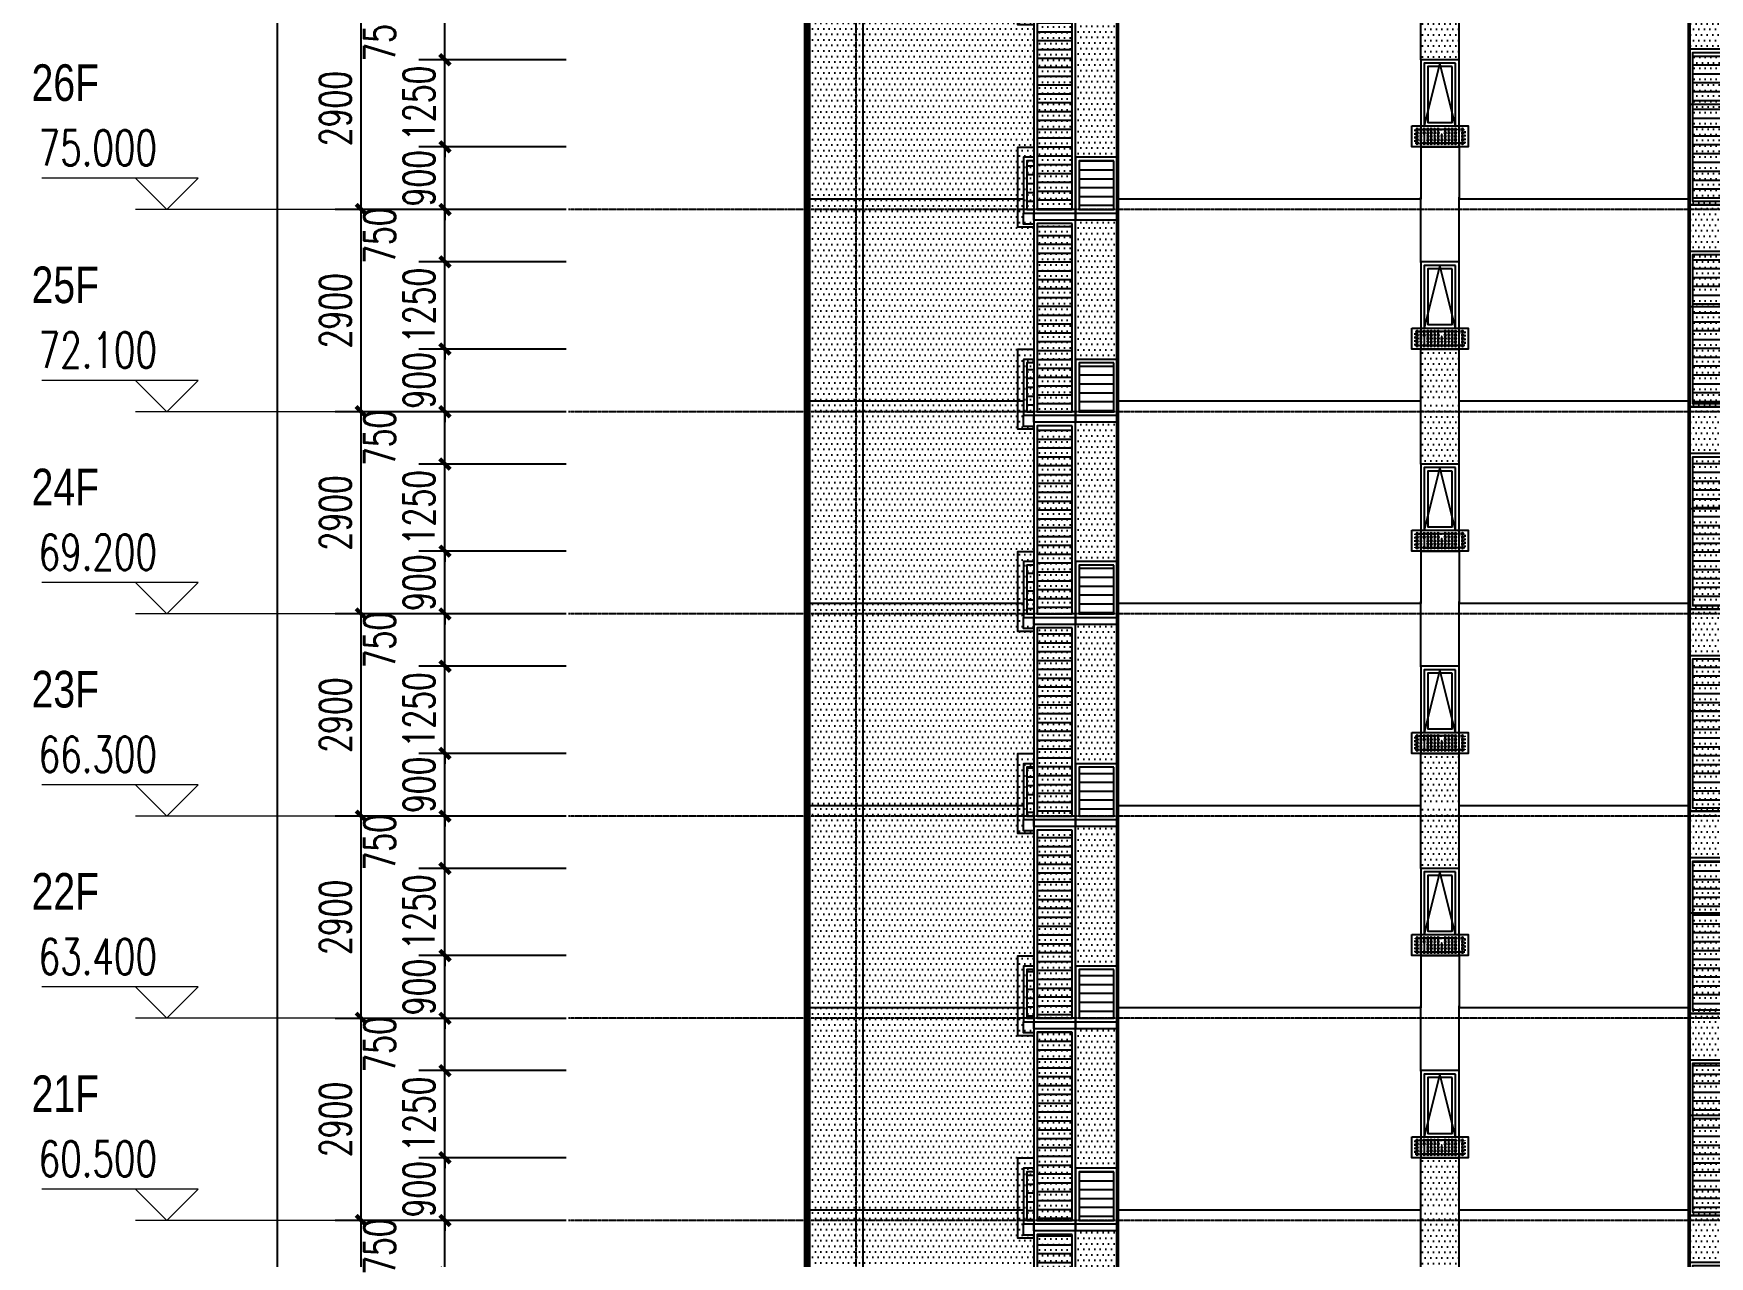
# Model space of a CAD drawing. Header units: millimetres. Extents: x 43 to 235305, y 0 to 139712.
# Drawn here: x 91801 to 115841, y 71175 to 88716 of the extents above; entities that cross this region are included whole.
import ezdxf
from ezdxf.xclip import XClip

# ---------------------------------------------------------------- set-up
doc = ezdxf.new("R2010")
doc.units = ezdxf.units.MM
doc.header["$XCLIPFRAME"] = 2
for name, pattern in [('CONTINOUS', [0]), ('DASH', [0.35, 0.25, -0.1]), ('DOTE', [2.42, 2, -0.2, 0.02, -0.2])]:
    doc.linetypes.add(name, pattern=pattern)
for name, color, linetype in [('A-AXIS', 1, 'DOTE'), ('A-AXIS-DIMS', 3, 'Continuous'), ('A-DRWD-DIMS', 144, 'Continuous'), ('A-ELEV-DRWD', 130, 'Continuous'), ('A-ELEV-LINE', 30, 'Continuous'), ('A-ELEV-LINE1', 33, 'Continuous'), ('A-ELEV-LINE2', 55, 'Continuous'), ('A-ELEV-OPEN', 253, 'Continuous'), ('A-ELEV-OUT2', 6, 'CONTINOUS'), ('A-ELEV-PATT', 55, 'Continuous'), ('A-ELEV-SHUT', 215, 'Continuous'), ('A-HATH1', 251, 'Continuous'), ('A-ROOM-NAME', 255, 'Continuous'), ('A-WALL', 2, 'Continuous'), ('AXIS', 3, 'Continuous'), ('PUB_TEXT', 7, 'Continuous'), ('Sun', 138, 'Continuous')]:
    doc.layers.add(name, color=color, linetype=linetype)
doc.styles.add('_TCH_DIM', font='SIMPLEX', dxfattribs={"bigfont": 'GBCBIG'})
doc.styles.add('_TCH_DIM_T3', font='SIMPLEX', dxfattribs={"width": 0.705882, "bigfont": 'GBCBIG'})
doc.styles.add('ZBHZ', font='zbxw.shx', dxfattribs={"width": 0.7, "bigfont": 'zbhz.shx'})
doc.dimstyles.new('_TCH_ARCH&&150', dxfattribs={"dimtxt": 446.25, "dimasz": 150, "dimexe": 375, "dimexo": 450, "dimgap": 150, "dimtad": 1, "dimdec": 0, "dimzin": 0, "dimdsep": 46, "dimtxsty": '_TCH_DIM_T3', "dimblk": 'ARCHTICK', "dimcen": 0.09, "dimclrt": 7, "dimazin": 2, "dimtfac": 1, "dimtdec": 0, "dimtix": 1, "dimtmove": 2, "dimatfit": 3, "dimfxl": 1, "dimtolj": 1, "dimtzin": 0, "dimarcsym": 0})

# ---------------------------------------------------------------- blocks, each defined once
blk = doc.blocks.new('A$C38F80F9D')
at = {"layer": 'A-ELEV-PATT'}
h = blk.add_hatch(dxfattribs=at)
h.set_pattern_fill('ANSI31', color=256, scale=80, angle=135, style=0)
h.set_pattern_definition([(180, (-95221.56, 77593.16), (-2e-14, -127), [])])
h.paths.add_polyline_path([(-250, 2400), (550, 2400), (550, 270), (-250, 270)])
at = {"layer": 'A-HATH1'}
h = blk.add_hatch(dxfattribs=at)
h.set_pattern_fill('DOTS', color=256, scale=50, style=0)
h.set_pattern_definition([(7e-15, (-250, 350), (39.6875, 79.375), [0, -79.375])])
h.paths.add_polyline_path([(-250, 2400), (550, 2400), (550, 270), (-250, 270)])
at = {"layer": 'A-ELEV-SHUT'}
for points in [[(-300, 2450), (600, 2450), (600, 220), (-300, 220)], [(-250, 2400), (550, 2400), (550, 270), (-250, 270)]]:
    blk.add_lwpolyline(points, close=True, dxfattribs=at)
blk = doc.blocks.new('A$C26D120F1')
blk.add_circle((0, 0), 12.5)
blk = doc.blocks.new('A$C6A1F32F0')
at = {"layer": 'Sun'}
blk.add_lwpolyline([(810, 250), (0, 250), (0, -50), (810, -50)], close=True, dxfattribs=at)
at = {"layer": 'Sun', "color": 8, "linetype": 'DASH', "ltscale": 0.2}
blk.add_lwpolyline([(760, 200), (50, 200), (50, 0), (760, 0)], close=True, dxfattribs=at)
at = {"layer": 'Sun'}
for centre in [(80, 175), (80, 125), (80, 75), (80, 25), (130, 175), (280, 175), (330, 175), (330, 125), (380, 125), (380, 75), (380, 25), (480, 175), (480, 75), (480, 25), (530, 175), (530, 125), (530, 75), (530, 25), (580, 125), (580, 75), (580, 25), (680, 75), (680, 25), (730, 175), (730, 125), (730, 75), (730, 25)]:
    blk.add_circle(centre, 5, dxfattribs=at)
for p in [(80, 200), (80, 150), (80, 100), (80, 50), (80, 0), (130, 200), (130, 0), (180, 200), (180, 150), (180, 100), (180, 50), (180, 0), (230, 200), (230, 150), (230, 100), (230, 50), (230, 0), (280, 200), (280, 150), (280, 100), (280, 50), (280, 0), (330, 200), (330, 150), (330, 100), (330, 50), (330, 0), (380, 100), (380, 50), (380, 0), (430, 200), (430, 150), (430, 100), (430, 50), (430, 0), (480, 200), (480, 150), (480, 100), (480, 50), (480, 0), (530, 200), (530, 150), (530, 100), (530, 50), (530, 0), (580, 200), (580, 150), (580, 100), (580, 50), (580, 0), (630, 200), (630, 150), (630, 0), (680, 200), (680, 150), (680, 100), (680, 50), (680, 0), (730, 200), (730, 150), (730, 100), (730, 50), (730, 0)]:
    blk.add_blockref('A$C26D120F1', p, dxfattribs=at)
blk = doc.blocks.new('A$C1D411380')
at = {"layer": 'A-ELEV-DRWD'}
for points in [[(50, 2100), (500, 2100), (500, 1200), (50, 1200)], [(100, 2050), (450, 2050), (450, 1250), (100, 1250)], [(50, 1150), (500, 1150), (500, 950), (50, 950)]]:
    blk.add_lwpolyline(points, close=True, dxfattribs=at)
at = {"layer": 'A-ELEV-LINE1'}
blk.add_lwpolyline([(550, 1200), (550, 1200), (550, 900), (0, 900), (0, 2150), (550, 2150), (550, 1150)], dxfattribs=at)
at = {"layer": 'A-ELEV-OPEN'}
blk.add_lwpolyline([(50, 1200), (275, 2100), (500, 1200)], dxfattribs=at)
at = {"layer": 'Sun'}
blk.add_blockref('A$C6A1F32F0', (-130, 950), dxfattribs=at)
blk = doc.blocks.new('A$C79B806BD')
at = {"layer": 'A-ELEV-LINE1'}
for p, q in [((50, 670), (950, 670)), ((50, 670), (50, 0)), ((50, 0), (950, 0))]:
    blk.add_line(p, q, dxfattribs=at)
blk = doc.blocks.new('A$C5196594A')
at = {"layer": 'A-ELEV-PATT'}
h = blk.add_hatch(dxfattribs=at)
h.set_pattern_fill('ANSI31', color=256, scale=80, angle=135, style=0)
h.set_pattern_definition([(180, (-94371.55, 79593.16), (-2e-14, -127), [])])
h.paths.add_polyline_path([(50, 2850), (550, 2850), (550, 150), (50, 150)])
at = {"layer": 'A-HATH1'}
h = blk.add_hatch(dxfattribs=at)
h.set_pattern_fill('DOTS', color=256, scale=50, style=0)
h.set_pattern_definition([(0, (50, 150), (39.6875, 79.375), [0, -79.375])])
h.paths.add_polyline_path([(50, 2850), (550, 2850), (550, 150), (50, 150)])
at = {"layer": 'A-ELEV-LINE'}
blk.add_lwpolyline([(0, 0), (600, 0), (600, 100), (0, 100)], close=True, dxfattribs=at)
at = {"layer": 'A-ELEV-SHUT'}
for points in [[(0, 2900), (600, 2900), (600, 100), (0, 100)], [(50, 2850), (550, 2850), (550, 150), (50, 150)]]:
    blk.add_lwpolyline(points, close=True, dxfattribs=at)
blk = doc.blocks.new('A$C25156A68')
at = {"layer": 'A-ELEV-PATT'}
h = blk.add_hatch(dxfattribs=at)
h.set_pattern_fill('ANSI31', color=256, scale=80, angle=135, style=0)
h.set_pattern_definition([(180, (-96021.55, 77543.16), (-2e-14, -127), [])])
h.paths.add_polyline_path([(50, 850), (550, 850), (550, 150), (50, 150)])
at = {"layer": 'A-ELEV-LINE'}
blk.add_lwpolyline([(0, 100), (0, -60), (600, -60), (600, 100)], close=True, dxfattribs=at)
at = {"layer": 'A-ELEV-SHUT'}
for points in [[(0, 900), (600, 900), (600, 100), (0, 100)], [(50, 850), (550, 850), (550, 150), (50, 150)]]:
    blk.add_lwpolyline(points, close=True, dxfattribs=at)
blk = doc.blocks.new('A$C503F3A81')
at = {"layer": 'A-ELEV-PATT'}
h = blk.add_hatch(dxfattribs=at)
h.set_pattern_fill('ANSI31', color=256, scale=80, angle=135, style=0)
h.set_pattern_definition([(180, (-85371.56, 80893.16), (-2e-14, -127), [])])
h.paths.add_polyline_path([(10700, 4200), (11200, 4200), (11200, 3500), (10700, 3500)])
h = blk.add_hatch(dxfattribs=at)
h.set_pattern_fill('ANSI31', color=256, scale=80, angle=135, style=0)
h.set_pattern_definition([(180, (-85371.56, 77993.16), (-2e-14, -127), [])])
h.paths.add_polyline_path([(10700, 1300), (11200, 1300), (11200, 600), (10700, 600)])
at = {"layer": 'A-HATH1'}
h = blk.add_hatch(dxfattribs=at)
h.set_pattern_fill('DOTS', color=256, scale=50, style=0)
h.set_pattern_definition([(7e-15, (-0.0005, 3650), (39.6875, 79.375), [0, -79.375])])
h.paths.add_polyline_path([(1550, 5800), (1550, 6520), (1520, 6520), (1520, 6550), (0, 6550), (0, 6520), (0, 5800), (0, 3650), (1550, 3650)])
h = blk.add_hatch(dxfattribs=at)
h.set_pattern_fill('DOTS', color=256, scale=50, style=0)
h.set_pattern_definition([(7e-15, (1550, 5800), (39.6875, 79.375), [0, -79.375])])
h.paths.add_polyline_path([(2450, 6520), (1550, 6520), (1550, 5800), (2450, 5800)])
h = blk.add_hatch(dxfattribs=at)
h.set_pattern_fill('DOTS', color=256, scale=50, style=0)
h.set_pattern_definition([(7e-15, (11850, 600), (39.6875, 79.375), [0, -79.375])])
h.paths.add_polyline_path([(14300, 6400), (12000, 6400), (12000, 6250), (11850, 6250), (11850, 3450), (12000, 3450), (12000, 3350), (11850, 3350), (11850, 1350), (11850, 600), (12000, 600), (14300, 600)])
h = blk.add_hatch(dxfattribs=at)
h.set_pattern_fill('DOTS', color=256, scale=50, style=0)
h.set_pattern_definition([(7e-15, (14300, 600), (39.6875, 79.375), [0, -79.375])])
h.paths.add_polyline_path([(15100, 6400), (14300, 6400), (14300, 600), (15100, 600)])
h = blk.add_hatch(dxfattribs=at)
h.set_pattern_fill('DOTS', color=256, scale=50, style=0)
h.set_pattern_definition([(7e-15, (10650, 4250), (39.6875, 79.375), [0, -79.375])])
h.paths.add_polyline_path([(11250, 6250), (10650, 6250), (10650, 4250), (11250, 4250)])
h = blk.add_hatch(dxfattribs=at)
h.set_pattern_fill('DOTS', color=256, scale=50, style=0)
h.set_pattern_definition([(7e-15, (5750, 3650), (39.6875, 79.375), [0, -79.375])])
h.paths.add_polyline_path([(6300, 4400), (5750, 4400), (5750, 3650), (6300, 3650)])
h = blk.add_hatch(dxfattribs=at)
h.set_pattern_fill('DOTS', color=256, scale=50, style=0)
h.set_pattern_definition([(7e-15, (-0.0004, 750), (39.6875, 79.375), [0, -79.375])])
h.paths.add_polyline_path([(1550, 2900), (2450, 2900), (2450, 3650), (0, 3650), (0, 3620), (0, 2900), (0, 750), (1550, 750)])
h = blk.add_hatch(dxfattribs=at)
h.set_pattern_fill('DOTS', color=256, scale=50, style=0)
h.set_pattern_definition([(7e-15, (5750, 750), (39.6875, 79.375), [0, -79.375])])
h.paths.add_polyline_path([(6300, 3650), (5750, 3650), (5750, 2750), (6300, 2750)])
h = blk.add_hatch(dxfattribs=at)
h.set_pattern_fill('DOTS', color=256, scale=50, style=0)
h.set_pattern_definition([(7e-15, (10650, 1350), (39.6875, 79.375), [0, -79.375])])
h.paths.add_polyline_path([(11250, 3350), (10650, 3350), (10650, 1350), (11250, 1350)])
at = {"layer": 'A-ELEV-LINE'}
for points in [[(10650, 3450), (10650, 3350), (11250, 3350), (11250, 3450)], [(10650, 550), (10650, 450), (11250, 450), (11250, 550)]]:
    blk.add_lwpolyline(points, close=True, dxfattribs=at)
at = {"layer": 'A-ELEV-LINE1'}
for p, q in [((2450, 600), (2450, 6550)), ((10650, 600), (10650, 6400)), ((11250, 600), (11250, 6400)), ((14300, 600), (14300, 6400)), ((15100, 600), (15100, 6400))]:
    blk.add_line(p, q, dxfattribs=at)
at = {"layer": 'A-ELEV-LINE2'}
for p, q in [((5750, 5650), (5750, 6580)), ((6300, 5640), (6300, 6580)), ((5750, 2750), (5750, 4400)), ((6300, 2750), (6300, 4400)), ((0, 3650), (1550, 3650)), ((2450, 3650), (5750, 3650)), ((6300, 3650), (10650, 3650)), ((12000, 3650), (15100, 3650)), ((5750, 1500), (5750, 750)), ((6300, 1500), (6300, 750)), ((0, 750), (1550, 750)), ((2450, 750), (5750, 750)), ((6300, 750), (10650, 750)), ((12000, 750), (15100, 750))]:
    blk.add_line(p, q, dxfattribs=at)
at = {"layer": 'A-ELEV-SHUT'}
for points in [[(10650, 4250), (11250, 4250), (11250, 3450), (10650, 3450)], [(10700, 4200), (11200, 4200), (11200, 3500), (10700, 3500)], [(10650, 1350), (11250, 1350), (11250, 550), (10650, 550)], [(10700, 1300), (11200, 1300), (11200, 600), (10700, 600)]]:
    blk.add_lwpolyline(points, close=True, dxfattribs=at)
ref = blk.add_blockref('A$C25156A68', (11400, 3350))
XClip(ref).set_block_clipping_path([(449.9996244429, -101.2325719561), (676.9703550064, 1047.1839942954)])
ref = blk.add_blockref('A$C79B806BD', (1500, 2900))
XClip(ref).set_block_clipping_path([(-256.0595435794, -0.0003583494), (950.0015086988, 2111.0845140356)])
blk.add_blockref('A$C1D411380', (5750, 600))
ref = blk.add_blockref('A$C25156A68', (11400, 450))
XClip(ref).set_block_clipping_path([(449.9996244429, -101.2325719561), (676.9703550064, 1047.1839942954)])
ref = blk.add_blockref('A$C79B806BD', (1500, 0))
XClip(ref).set_block_clipping_path([(-256.0595435794, -0.0003583494), (950.0015086988, 2111.0845140356)])
at = {"layer": 'A-ELEV-LINE1'}
for p in [(11250, 3350), (11250, 450)]:
    blk.add_blockref('A$C5196594A', p, dxfattribs=at)
at = {"layer": 'A-ELEV-LINE2'}
blk.add_blockref('A$C1D411380', (5750, 3500), dxfattribs=at)
at = {"layer": 'A-WALL'}
for p in [(1850, 3350), (1850, 450)]:
    blk.add_blockref('A$C38F80F9D', p, dxfattribs=at)
blk = doc.blocks.new('_ArchTick')
at = {"color": 0, "linetype": 'ByBlock', "const_width": 0.4}
blk.add_lwpolyline([(-0.5, -0.5), (0.5, 0.5)], dxfattribs=at)
blk = doc.blocks.new('*D4119')
at = {"layer": 'A-AXIS-DIMS', "color": 0, "lineweight": -2, "transparency": 16777216}
for p, q in [((99026, 71691), (96128, 71691)), ((96503, 68791), (96503, 71691)), ((99026, 68791), (96128, 68791))]:
    blk.add_line(p, q, dxfattribs=at)
at = {"layer": 'Defpoints', "color": 0, "transparency": 16777216}
for p in [(96503, 71691), (99476, 71691), (99476, 68791)]:
    blk.add_point(p, dxfattribs=at)
at = {"layer": 'A-AXIS-DIMS', "color": 0, "lineweight": -2, "transparency": 16777216, "xscale": 150, "yscale": 150, "zscale": 150}
for p, rotation in [((96503, 71691), 90), ((96503, 68791), 270)]:
    blk.add_blockref('_ArchTick', p, dxfattribs=dict(at, rotation=rotation))
at = {"layer": 'A-AXIS-DIMS', "color": 7, "transparency": 16777216, "insert": (96130, 70241), "char_height": 446.2, "attachment_point": 5, "rotation": 90, "style": '_TCH_DIM_T3'}
blk.add_mtext('\\A1;2900', dxfattribs=at)
blk = doc.blocks.new('*D4120')
at = {"layer": 'A-AXIS-DIMS', "color": 0, "lineweight": -2, "transparency": 16777216}
for p, q in [((99026, 74591), (96128, 74591)), ((96503, 71691), (96503, 74591)), ((99026, 71691), (96128, 71691))]:
    blk.add_line(p, q, dxfattribs=at)
at = {"layer": 'Defpoints', "color": 0, "transparency": 16777216}
for p in [(96503, 74591), (99476, 74591), (99476, 71691)]:
    blk.add_point(p, dxfattribs=at)
at = {"layer": 'A-AXIS-DIMS', "color": 0, "lineweight": -2, "transparency": 16777216, "xscale": 150, "yscale": 150, "zscale": 150}
for p, rotation in [((96503, 74591), 90), ((96503, 71691), 270)]:
    blk.add_blockref('_ArchTick', p, dxfattribs=dict(at, rotation=rotation))
at = {"layer": 'A-AXIS-DIMS', "color": 7, "transparency": 16777216, "insert": (96130, 73141), "char_height": 446.2, "attachment_point": 5, "rotation": 90, "style": '_TCH_DIM_T3'}
blk.add_mtext('\\A1;2900', dxfattribs=at)
blk = doc.blocks.new('*D4121')
at = {"layer": 'A-AXIS-DIMS', "color": 0, "lineweight": -2, "transparency": 16777216}
for p, q in [((99026, 77491), (96128, 77491)), ((96503, 74591), (96503, 77491)), ((99026, 74591), (96128, 74591))]:
    blk.add_line(p, q, dxfattribs=at)
at = {"layer": 'Defpoints', "color": 0, "transparency": 16777216}
for p in [(96503, 77491), (99476, 77491), (99476, 74591)]:
    blk.add_point(p, dxfattribs=at)
at = {"layer": 'A-AXIS-DIMS', "color": 0, "lineweight": -2, "transparency": 16777216, "xscale": 150, "yscale": 150, "zscale": 150}
for p, rotation in [((96503, 77491), 90), ((96503, 74591), 270)]:
    blk.add_blockref('_ArchTick', p, dxfattribs=dict(at, rotation=rotation))
at = {"layer": 'A-AXIS-DIMS', "color": 7, "transparency": 16777216, "insert": (96130, 76041), "char_height": 446.2, "attachment_point": 5, "rotation": 90, "style": '_TCH_DIM_T3'}
blk.add_mtext('\\A1;2900', dxfattribs=at)
blk = doc.blocks.new('*D4122')
at = {"layer": 'A-AXIS-DIMS', "color": 0, "lineweight": -2, "transparency": 16777216}
for p, q in [((99026, 80391), (96128, 80391)), ((96503, 77491), (96503, 80391)), ((99026, 77491), (96128, 77491))]:
    blk.add_line(p, q, dxfattribs=at)
at = {"layer": 'Defpoints', "color": 0, "transparency": 16777216}
for p in [(96503, 80391), (99476, 80391), (99476, 77491)]:
    blk.add_point(p, dxfattribs=at)
at = {"layer": 'A-AXIS-DIMS', "color": 0, "lineweight": -2, "transparency": 16777216, "xscale": 150, "yscale": 150, "zscale": 150}
for p, rotation in [((96503, 80391), 90), ((96503, 77491), 270)]:
    blk.add_blockref('_ArchTick', p, dxfattribs=dict(at, rotation=rotation))
at = {"layer": 'A-AXIS-DIMS', "color": 7, "transparency": 16777216, "insert": (96130, 78941), "char_height": 446.2, "attachment_point": 5, "rotation": 90, "style": '_TCH_DIM_T3'}
blk.add_mtext('\\A1;2900', dxfattribs=at)
blk = doc.blocks.new('*D4123')
at = {"layer": 'A-AXIS-DIMS', "color": 0, "lineweight": -2, "transparency": 16777216}
for p, q in [((99026, 83291), (96128, 83291)), ((96503, 80391), (96503, 83291)), ((99026, 80391), (96128, 80391))]:
    blk.add_line(p, q, dxfattribs=at)
at = {"layer": 'Defpoints', "color": 0, "transparency": 16777216}
for p in [(96503, 83291), (99476, 83291), (99476, 80391)]:
    blk.add_point(p, dxfattribs=at)
at = {"layer": 'A-AXIS-DIMS', "color": 0, "lineweight": -2, "transparency": 16777216, "xscale": 150, "yscale": 150, "zscale": 150}
for p, rotation in [((96503, 83291), 90), ((96503, 80391), 270)]:
    blk.add_blockref('_ArchTick', p, dxfattribs=dict(at, rotation=rotation))
at = {"layer": 'A-AXIS-DIMS', "color": 7, "transparency": 16777216, "insert": (96130, 81841), "char_height": 446.2, "attachment_point": 5, "rotation": 90, "style": '_TCH_DIM_T3'}
blk.add_mtext('\\A1;2900', dxfattribs=at)
blk = doc.blocks.new('*D4124')
at = {"layer": 'A-AXIS-DIMS', "color": 0, "lineweight": -2, "transparency": 16777216}
for p, q in [((99026, 86191), (96128, 86191)), ((96503, 83291), (96503, 86191)), ((99026, 83291), (96128, 83291))]:
    blk.add_line(p, q, dxfattribs=at)
at = {"layer": 'Defpoints', "color": 0, "transparency": 16777216}
for p in [(96503, 86191), (99476, 86191), (99476, 83291)]:
    blk.add_point(p, dxfattribs=at)
at = {"layer": 'A-AXIS-DIMS', "color": 0, "lineweight": -2, "transparency": 16777216, "xscale": 150, "yscale": 150, "zscale": 150}
for p, rotation in [((96503, 86191), 90), ((96503, 83291), 270)]:
    blk.add_blockref('_ArchTick', p, dxfattribs=dict(at, rotation=rotation))
at = {"layer": 'A-AXIS-DIMS', "color": 7, "transparency": 16777216, "insert": (96130, 84741), "char_height": 446.2, "attachment_point": 5, "rotation": 90, "style": '_TCH_DIM_T3'}
blk.add_mtext('\\A1;2900', dxfattribs=at)
blk = doc.blocks.new('*D4125')
at = {"layer": 'A-AXIS-DIMS', "color": 0, "lineweight": -2, "transparency": 16777216}
for p, q in [((99026, 89091), (96128, 89091)), ((96503, 86191), (96503, 89091)), ((99026, 86191), (96128, 86191))]:
    blk.add_line(p, q, dxfattribs=at)
at = {"layer": 'Defpoints', "color": 0, "transparency": 16777216}
for p in [(96503, 89091), (99476, 89091), (99476, 86191)]:
    blk.add_point(p, dxfattribs=at)
at = {"layer": 'A-AXIS-DIMS', "color": 0, "lineweight": -2, "transparency": 16777216, "xscale": 150, "yscale": 150, "zscale": 150}
for p, rotation in [((96503, 89091), 90), ((96503, 86191), 270)]:
    blk.add_blockref('_ArchTick', p, dxfattribs=dict(at, rotation=rotation))
at = {"layer": 'A-AXIS-DIMS', "color": 7, "transparency": 16777216, "insert": (96130, 87641), "char_height": 446.2, "attachment_point": 5, "rotation": 90, "style": '_TCH_DIM_T3'}
blk.add_mtext('\\A1;2900', dxfattribs=at)
blk = doc.blocks.new('*D3914')
at = {"layer": 'A-AXIS-DIMS', "color": 0, "lineweight": -2, "transparency": 16777216}
for p, q in [((97826, 112291), (94928, 112291)), ((95303, 11041), (95303, 112291)), ((97826, 11041), (94928, 11041))]:
    blk.add_line(p, q, dxfattribs=at)
at = {"layer": 'Defpoints', "color": 0, "transparency": 16777216}
for p in [(95303, 112291), (98276, 112291), (98276, 11041)]:
    blk.add_point(p, dxfattribs=at)
at = {"layer": 'A-AXIS-DIMS', "color": 0, "lineweight": -2, "transparency": 16777216, "xscale": 150, "yscale": 150, "zscale": 150}
for p, rotation in [((95303, 112291), 90), ((95303, 11041), 270)]:
    blk.add_blockref('_ArchTick', p, dxfattribs=dict(at, rotation=rotation))
at = {"layer": 'A-AXIS-DIMS', "color": 7, "transparency": 16777216, "insert": (94930, 61666), "char_height": 446.2, "attachment_point": 5, "rotation": 90, "style": '_TCH_DIM_T3'}
blk.add_mtext('\\A1;101250', dxfattribs=at)
blk = doc.blocks.new('*D3778')
at = {"layer": 'A-DRWD-DIMS', "color": 0, "lineweight": -2, "transparency": 16777216}
for p, q in [((99439, 71691), (97328, 71691)), ((97703, 70941), (97703, 71691)), ((99439, 70941), (97328, 70941))]:
    blk.add_line(p, q, dxfattribs=at)
at = {"layer": 'Defpoints', "color": 0, "transparency": 16777216}
for p in [(97703, 71691), (99889, 71691), (99889, 70941)]:
    blk.add_point(p, dxfattribs=at)
at = {"layer": 'A-DRWD-DIMS', "color": 0, "lineweight": -2, "transparency": 16777216, "xscale": 150, "yscale": 150, "zscale": 150}
for p, rotation in [((97703, 71691), 90), ((97703, 70941), 270)]:
    blk.add_blockref('_ArchTick', p, dxfattribs=dict(at, rotation=rotation))
at = {"layer": 'A-DRWD-DIMS', "color": 7, "transparency": 16777216, "insert": (96766, 71316), "char_height": 446.2, "attachment_point": 5, "rotation": 90, "style": '_TCH_DIM_T3'}
blk.add_mtext('\\A1;750', dxfattribs=at)
blk = doc.blocks.new('*D3779')
at = {"layer": 'A-DRWD-DIMS', "color": 0, "lineweight": -2, "transparency": 16777216}
for p, q in [((97703, 72591), (97703, 72741)), ((99439, 72591), (97328, 72591)), ((97703, 71691), (97703, 72591)), ((99439, 71691), (97328, 71691)), ((97703, 71691), (97703, 71541))]:
    blk.add_line(p, q, dxfattribs=at)
at = {"layer": 'Defpoints', "color": 0, "transparency": 16777216}
for p in [(97703, 72591), (99889, 72591), (99889, 71691)]:
    blk.add_point(p, dxfattribs=at)
at = {"layer": 'A-DRWD-DIMS', "color": 0, "lineweight": -2, "transparency": 16777216, "xscale": 150, "yscale": 150, "zscale": 150}
for p, rotation in [((97703, 72591), 270), ((97703, 71691), 90)]:
    blk.add_blockref('_ArchTick', p, dxfattribs=dict(at, rotation=rotation))
at = {"layer": 'A-DRWD-DIMS', "color": 7, "transparency": 16777216, "insert": (97330, 72141), "char_height": 446.2, "attachment_point": 5, "rotation": 90, "style": '_TCH_DIM_T3'}
blk.add_mtext('\\A1;900', dxfattribs=at)
blk = doc.blocks.new('*D3780')
at = {"layer": 'A-DRWD-DIMS', "color": 0, "lineweight": -2, "transparency": 16777216}
for p, q in [((99439, 73841), (97328, 73841)), ((97703, 73841), (97703, 73991)), ((97703, 72591), (97703, 73841)), ((99439, 72591), (97328, 72591)), ((97703, 72591), (97703, 72441))]:
    blk.add_line(p, q, dxfattribs=at)
at = {"layer": 'Defpoints', "color": 0, "transparency": 16777216}
for p in [(97703, 73841), (99889, 73841), (99889, 72591)]:
    blk.add_point(p, dxfattribs=at)
at = {"layer": 'A-DRWD-DIMS', "color": 0, "lineweight": -2, "transparency": 16777216, "xscale": 150, "yscale": 150, "zscale": 150}
for p, rotation in [((97703, 73841), 270), ((97703, 72591), 90)]:
    blk.add_blockref('_ArchTick', p, dxfattribs=dict(at, rotation=rotation))
at = {"layer": 'A-DRWD-DIMS', "color": 7, "transparency": 16777216, "insert": (97330, 73216), "char_height": 446.2, "attachment_point": 5, "rotation": 90, "style": '_TCH_DIM_T3'}
blk.add_mtext('\\A1;1250', dxfattribs=at)
blk = doc.blocks.new('*D3781')
at = {"layer": 'A-DRWD-DIMS', "color": 0, "lineweight": -2, "transparency": 16777216}
for p, q in [((99439, 74591), (97328, 74591)), ((97703, 73841), (97703, 74591)), ((99439, 73841), (97328, 73841))]:
    blk.add_line(p, q, dxfattribs=at)
at = {"layer": 'Defpoints', "color": 0, "transparency": 16777216}
for p in [(97703, 74591), (99889, 74591), (99889, 73841)]:
    blk.add_point(p, dxfattribs=at)
at = {"layer": 'A-DRWD-DIMS', "color": 0, "lineweight": -2, "transparency": 16777216, "xscale": 150, "yscale": 150, "zscale": 150}
for p, rotation in [((97703, 74591), 90), ((97703, 73841), 270)]:
    blk.add_blockref('_ArchTick', p, dxfattribs=dict(at, rotation=rotation))
at = {"layer": 'A-DRWD-DIMS', "color": 7, "transparency": 16777216, "insert": (96766, 74216), "char_height": 446.2, "attachment_point": 5, "rotation": 90, "style": '_TCH_DIM_T3'}
blk.add_mtext('\\A1;750', dxfattribs=at)
blk = doc.blocks.new('*D3782')
at = {"layer": 'A-DRWD-DIMS', "color": 0, "lineweight": -2, "transparency": 16777216}
for p, q in [((99439, 75491), (97328, 75491)), ((97703, 75491), (97703, 75641)), ((97703, 74591), (97703, 75491)), ((99439, 74591), (97328, 74591)), ((97703, 74591), (97703, 74441))]:
    blk.add_line(p, q, dxfattribs=at)
at = {"layer": 'Defpoints', "color": 0, "transparency": 16777216}
for p in [(97703, 75491), (99889, 75491), (99889, 74591)]:
    blk.add_point(p, dxfattribs=at)
at = {"layer": 'A-DRWD-DIMS', "color": 0, "lineweight": -2, "transparency": 16777216, "xscale": 150, "yscale": 150, "zscale": 150}
for p, rotation in [((97703, 75491), 270), ((97703, 74591), 90)]:
    blk.add_blockref('_ArchTick', p, dxfattribs=dict(at, rotation=rotation))
at = {"layer": 'A-DRWD-DIMS', "color": 7, "transparency": 16777216, "insert": (97330, 75041), "char_height": 446.2, "attachment_point": 5, "rotation": 90, "style": '_TCH_DIM_T3'}
blk.add_mtext('\\A1;900', dxfattribs=at)
blk = doc.blocks.new('*D3783')
at = {"layer": 'A-DRWD-DIMS', "color": 0, "lineweight": -2, "transparency": 16777216}
for p, q in [((99439, 76741), (97328, 76741)), ((97703, 76741), (97703, 76891)), ((97703, 75491), (97703, 76741)), ((99439, 75491), (97328, 75491)), ((97703, 75491), (97703, 75341))]:
    blk.add_line(p, q, dxfattribs=at)
at = {"layer": 'Defpoints', "color": 0, "transparency": 16777216}
for p in [(97703, 76741), (99889, 76741), (99889, 75491)]:
    blk.add_point(p, dxfattribs=at)
at = {"layer": 'A-DRWD-DIMS', "color": 0, "lineweight": -2, "transparency": 16777216, "xscale": 150, "yscale": 150, "zscale": 150}
for p, rotation in [((97703, 76741), 270), ((97703, 75491), 90)]:
    blk.add_blockref('_ArchTick', p, dxfattribs=dict(at, rotation=rotation))
at = {"layer": 'A-DRWD-DIMS', "color": 7, "transparency": 16777216, "insert": (97330, 76116), "char_height": 446.2, "attachment_point": 5, "rotation": 90, "style": '_TCH_DIM_T3'}
blk.add_mtext('\\A1;1250', dxfattribs=at)
blk = doc.blocks.new('*D3784')
at = {"layer": 'A-DRWD-DIMS', "color": 0, "lineweight": -2, "transparency": 16777216}
for p, q in [((99439, 77491), (97328, 77491)), ((97703, 76741), (97703, 77491)), ((99439, 76741), (97328, 76741))]:
    blk.add_line(p, q, dxfattribs=at)
at = {"layer": 'Defpoints', "color": 0, "transparency": 16777216}
for p in [(97703, 77491), (99889, 77491), (99889, 76741)]:
    blk.add_point(p, dxfattribs=at)
at = {"layer": 'A-DRWD-DIMS', "color": 0, "lineweight": -2, "transparency": 16777216, "xscale": 150, "yscale": 150, "zscale": 150}
for p, rotation in [((97703, 77491), 90), ((97703, 76741), 270)]:
    blk.add_blockref('_ArchTick', p, dxfattribs=dict(at, rotation=rotation))
at = {"layer": 'A-DRWD-DIMS', "color": 7, "transparency": 16777216, "insert": (96766, 77116), "char_height": 446.2, "attachment_point": 5, "rotation": 90, "style": '_TCH_DIM_T3'}
blk.add_mtext('\\A1;750', dxfattribs=at)
blk = doc.blocks.new('*D3785')
at = {"layer": 'A-DRWD-DIMS', "color": 0, "lineweight": -2, "transparency": 16777216}
for p, q in [((99439, 78391), (97328, 78391)), ((97703, 78391), (97703, 78541)), ((97703, 77491), (97703, 78391)), ((99439, 77491), (97328, 77491)), ((97703, 77491), (97703, 77341))]:
    blk.add_line(p, q, dxfattribs=at)
at = {"layer": 'Defpoints', "color": 0, "transparency": 16777216}
for p in [(97703, 78391), (99889, 78391), (99889, 77491)]:
    blk.add_point(p, dxfattribs=at)
at = {"layer": 'A-DRWD-DIMS', "color": 0, "lineweight": -2, "transparency": 16777216, "xscale": 150, "yscale": 150, "zscale": 150}
for p, rotation in [((97703, 78391), 270), ((97703, 77491), 90)]:
    blk.add_blockref('_ArchTick', p, dxfattribs=dict(at, rotation=rotation))
at = {"layer": 'A-DRWD-DIMS', "color": 7, "transparency": 16777216, "insert": (97330, 77941), "char_height": 446.2, "attachment_point": 5, "rotation": 90, "style": '_TCH_DIM_T3'}
blk.add_mtext('\\A1;900', dxfattribs=at)
blk = doc.blocks.new('*D3786')
at = {"layer": 'A-DRWD-DIMS', "color": 0, "lineweight": -2, "transparency": 16777216}
for p, q in [((99439, 79641), (97328, 79641)), ((97703, 79641), (97703, 79791)), ((97703, 78391), (97703, 79641)), ((99439, 78391), (97328, 78391)), ((97703, 78391), (97703, 78241))]:
    blk.add_line(p, q, dxfattribs=at)
at = {"layer": 'Defpoints', "color": 0, "transparency": 16777216}
for p in [(97703, 79641), (99889, 79641), (99889, 78391)]:
    blk.add_point(p, dxfattribs=at)
at = {"layer": 'A-DRWD-DIMS', "color": 0, "lineweight": -2, "transparency": 16777216, "xscale": 150, "yscale": 150, "zscale": 150}
for p, rotation in [((97703, 79641), 270), ((97703, 78391), 90)]:
    blk.add_blockref('_ArchTick', p, dxfattribs=dict(at, rotation=rotation))
at = {"layer": 'A-DRWD-DIMS', "color": 7, "transparency": 16777216, "insert": (97330, 79016), "char_height": 446.2, "attachment_point": 5, "rotation": 90, "style": '_TCH_DIM_T3'}
blk.add_mtext('\\A1;1250', dxfattribs=at)
blk = doc.blocks.new('*D3787')
at = {"layer": 'A-DRWD-DIMS', "color": 0, "lineweight": -2, "transparency": 16777216}
for p, q in [((99439, 80391), (97328, 80391)), ((97703, 79641), (97703, 80391)), ((99439, 79641), (97328, 79641))]:
    blk.add_line(p, q, dxfattribs=at)
at = {"layer": 'Defpoints', "color": 0, "transparency": 16777216}
for p in [(97703, 80391), (99889, 80391), (99889, 79641)]:
    blk.add_point(p, dxfattribs=at)
at = {"layer": 'A-DRWD-DIMS', "color": 0, "lineweight": -2, "transparency": 16777216, "xscale": 150, "yscale": 150, "zscale": 150}
for p, rotation in [((97703, 80391), 90), ((97703, 79641), 270)]:
    blk.add_blockref('_ArchTick', p, dxfattribs=dict(at, rotation=rotation))
at = {"layer": 'A-DRWD-DIMS', "color": 7, "transparency": 16777216, "insert": (96766, 80016), "char_height": 446.2, "attachment_point": 5, "rotation": 90, "style": '_TCH_DIM_T3'}
blk.add_mtext('\\A1;750', dxfattribs=at)
blk = doc.blocks.new('*D3788')
at = {"layer": 'A-DRWD-DIMS', "color": 0, "lineweight": -2, "transparency": 16777216}
for p, q in [((99439, 81291), (97328, 81291)), ((97703, 81291), (97703, 81441)), ((97703, 80391), (97703, 81291)), ((99439, 80391), (97328, 80391)), ((97703, 80391), (97703, 80241))]:
    blk.add_line(p, q, dxfattribs=at)
at = {"layer": 'Defpoints', "color": 0, "transparency": 16777216}
for p in [(97703, 81291), (99889, 81291), (99889, 80391)]:
    blk.add_point(p, dxfattribs=at)
at = {"layer": 'A-DRWD-DIMS', "color": 0, "lineweight": -2, "transparency": 16777216, "xscale": 150, "yscale": 150, "zscale": 150}
for p, rotation in [((97703, 81291), 270), ((97703, 80391), 90)]:
    blk.add_blockref('_ArchTick', p, dxfattribs=dict(at, rotation=rotation))
at = {"layer": 'A-DRWD-DIMS', "color": 7, "transparency": 16777216, "insert": (97330, 80841), "char_height": 446.2, "attachment_point": 5, "rotation": 90, "style": '_TCH_DIM_T3'}
blk.add_mtext('\\A1;900', dxfattribs=at)
blk = doc.blocks.new('*D3789')
at = {"layer": 'A-DRWD-DIMS', "color": 0, "lineweight": -2, "transparency": 16777216}
for p, q in [((99439, 82541), (97328, 82541)), ((97703, 82541), (97703, 82691)), ((97703, 81291), (97703, 82541)), ((99439, 81291), (97328, 81291)), ((97703, 81291), (97703, 81141))]:
    blk.add_line(p, q, dxfattribs=at)
at = {"layer": 'Defpoints', "color": 0, "transparency": 16777216}
for p in [(97703, 82541), (99889, 82541), (99889, 81291)]:
    blk.add_point(p, dxfattribs=at)
at = {"layer": 'A-DRWD-DIMS', "color": 0, "lineweight": -2, "transparency": 16777216, "xscale": 150, "yscale": 150, "zscale": 150}
for p, rotation in [((97703, 82541), 270), ((97703, 81291), 90)]:
    blk.add_blockref('_ArchTick', p, dxfattribs=dict(at, rotation=rotation))
at = {"layer": 'A-DRWD-DIMS', "color": 7, "transparency": 16777216, "insert": (97330, 81916), "char_height": 446.2, "attachment_point": 5, "rotation": 90, "style": '_TCH_DIM_T3'}
blk.add_mtext('\\A1;1250', dxfattribs=at)
blk = doc.blocks.new('*D3790')
at = {"layer": 'A-DRWD-DIMS', "color": 0, "lineweight": -2, "transparency": 16777216}
for p, q in [((99439, 83291), (97328, 83291)), ((97703, 82541), (97703, 83291)), ((99439, 82541), (97328, 82541))]:
    blk.add_line(p, q, dxfattribs=at)
at = {"layer": 'Defpoints', "color": 0, "transparency": 16777216}
for p in [(97703, 83291), (99889, 83291), (99889, 82541)]:
    blk.add_point(p, dxfattribs=at)
at = {"layer": 'A-DRWD-DIMS', "color": 0, "lineweight": -2, "transparency": 16777216, "xscale": 150, "yscale": 150, "zscale": 150}
for p, rotation in [((97703, 83291), 90), ((97703, 82541), 270)]:
    blk.add_blockref('_ArchTick', p, dxfattribs=dict(at, rotation=rotation))
at = {"layer": 'A-DRWD-DIMS', "color": 7, "transparency": 16777216, "insert": (96766, 82916), "char_height": 446.2, "attachment_point": 5, "rotation": 90, "style": '_TCH_DIM_T3'}
blk.add_mtext('\\A1;750', dxfattribs=at)
blk = doc.blocks.new('*D3791')
at = {"layer": 'A-DRWD-DIMS', "color": 0, "lineweight": -2, "transparency": 16777216}
for p, q in [((99439, 84191), (97328, 84191)), ((97703, 84191), (97703, 84341)), ((97703, 83291), (97703, 84191)), ((99439, 83291), (97328, 83291)), ((97703, 83291), (97703, 83141))]:
    blk.add_line(p, q, dxfattribs=at)
at = {"layer": 'Defpoints', "color": 0, "transparency": 16777216}
for p in [(97703, 84191), (99889, 84191), (99889, 83291)]:
    blk.add_point(p, dxfattribs=at)
at = {"layer": 'A-DRWD-DIMS', "color": 0, "lineweight": -2, "transparency": 16777216, "xscale": 150, "yscale": 150, "zscale": 150}
for p, rotation in [((97703, 84191), 270), ((97703, 83291), 90)]:
    blk.add_blockref('_ArchTick', p, dxfattribs=dict(at, rotation=rotation))
at = {"layer": 'A-DRWD-DIMS', "color": 7, "transparency": 16777216, "insert": (97330, 83741), "char_height": 446.2, "attachment_point": 5, "rotation": 90, "style": '_TCH_DIM_T3'}
blk.add_mtext('\\A1;900', dxfattribs=at)
blk = doc.blocks.new('*D3441')
at = {"layer": 'A-DRWD-DIMS', "color": 0, "lineweight": -2, "transparency": 16777216}
for p, q in [((97703, 85441), (97703, 85591)), ((99439, 85441), (97328, 85441)), ((97703, 84191), (97703, 85441)), ((99439, 84191), (97328, 84191)), ((97703, 84191), (97703, 84041))]:
    blk.add_line(p, q, dxfattribs=at)
at = {"layer": 'Defpoints', "color": 0, "transparency": 16777216}
for p in [(97703, 85441), (99889, 85441), (99889, 84191)]:
    blk.add_point(p, dxfattribs=at)
at = {"layer": 'A-DRWD-DIMS', "color": 0, "lineweight": -2, "transparency": 16777216, "xscale": 150, "yscale": 150, "zscale": 150}
for p, rotation in [((97703, 85441), 270), ((97703, 84191), 90)]:
    blk.add_blockref('_ArchTick', p, dxfattribs=dict(at, rotation=rotation))
at = {"layer": 'A-DRWD-DIMS', "color": 7, "transparency": 16777216, "insert": (97330, 84816), "char_height": 446.2, "attachment_point": 5, "rotation": 90, "style": '_TCH_DIM_T3'}
blk.add_mtext('\\A1;1250', dxfattribs=at)
blk = doc.blocks.new('*D3442')
at = {"layer": 'A-DRWD-DIMS', "color": 0, "lineweight": -2, "transparency": 16777216}
for p, q in [((99439, 86191), (97328, 86191)), ((97703, 85441), (97703, 86191)), ((99439, 85441), (97328, 85441))]:
    blk.add_line(p, q, dxfattribs=at)
at = {"layer": 'Defpoints', "color": 0, "transparency": 16777216}
for p in [(97703, 86191), (99889, 86191), (99889, 85441)]:
    blk.add_point(p, dxfattribs=at)
at = {"layer": 'A-DRWD-DIMS', "color": 0, "lineweight": -2, "transparency": 16777216, "xscale": 150, "yscale": 150, "zscale": 150}
for p, rotation in [((97703, 86191), 90), ((97703, 85441), 270)]:
    blk.add_blockref('_ArchTick', p, dxfattribs=dict(at, rotation=rotation))
at = {"layer": 'A-DRWD-DIMS', "color": 7, "transparency": 16777216, "insert": (96766, 85816), "char_height": 446.2, "attachment_point": 5, "rotation": 90, "style": '_TCH_DIM_T3'}
blk.add_mtext('\\A1;750', dxfattribs=at)
blk = doc.blocks.new('*D3443')
at = {"layer": 'A-DRWD-DIMS', "color": 0, "lineweight": -2, "transparency": 16777216}
for p, q in [((99439, 87091), (97328, 87091)), ((97703, 87091), (97703, 87241)), ((97703, 86191), (97703, 87091)), ((99439, 86191), (97328, 86191)), ((97703, 86191), (97703, 86041))]:
    blk.add_line(p, q, dxfattribs=at)
at = {"layer": 'Defpoints', "color": 0, "transparency": 16777216}
for p in [(97703, 87091), (99889, 87091), (99889, 86191)]:
    blk.add_point(p, dxfattribs=at)
at = {"layer": 'A-DRWD-DIMS', "color": 0, "lineweight": -2, "transparency": 16777216, "xscale": 150, "yscale": 150, "zscale": 150}
for p, rotation in [((97703, 87091), 270), ((97703, 86191), 90)]:
    blk.add_blockref('_ArchTick', p, dxfattribs=dict(at, rotation=rotation))
at = {"layer": 'A-DRWD-DIMS', "color": 7, "transparency": 16777216, "insert": (97330, 86641), "char_height": 446.2, "attachment_point": 5, "rotation": 90, "style": '_TCH_DIM_T3'}
blk.add_mtext('\\A1;900', dxfattribs=at)
blk = doc.blocks.new('*D3444')
at = {"layer": 'A-DRWD-DIMS', "color": 0, "lineweight": -2, "transparency": 16777216}
for p, q in [((97703, 88341), (97703, 88491)), ((99439, 88341), (97328, 88341)), ((97703, 87091), (97703, 88341)), ((99439, 87091), (97328, 87091)), ((97703, 87091), (97703, 86941))]:
    blk.add_line(p, q, dxfattribs=at)
at = {"layer": 'Defpoints', "color": 0, "transparency": 16777216}
for p in [(97703, 88341), (99889, 88341), (99889, 87091)]:
    blk.add_point(p, dxfattribs=at)
at = {"layer": 'A-DRWD-DIMS', "color": 0, "lineweight": -2, "transparency": 16777216, "xscale": 150, "yscale": 150, "zscale": 150}
for p, rotation in [((97703, 88341), 270), ((97703, 87091), 90)]:
    blk.add_blockref('_ArchTick', p, dxfattribs=dict(at, rotation=rotation))
at = {"layer": 'A-DRWD-DIMS', "color": 7, "transparency": 16777216, "insert": (97330, 87716), "char_height": 446.2, "attachment_point": 5, "rotation": 90, "style": '_TCH_DIM_T3'}
blk.add_mtext('\\A1;1250', dxfattribs=at)
blk = doc.blocks.new('*D3445')
at = {"layer": 'A-DRWD-DIMS', "color": 0, "lineweight": -2, "transparency": 16777216}
for p, q in [((99439, 89091), (97328, 89091)), ((97703, 88341), (97703, 89091)), ((99439, 88341), (97328, 88341))]:
    blk.add_line(p, q, dxfattribs=at)
at = {"layer": 'Defpoints', "color": 0, "transparency": 16777216}
for p in [(97703, 89091), (99889, 89091), (99889, 88341)]:
    blk.add_point(p, dxfattribs=at)
at = {"layer": 'A-DRWD-DIMS', "color": 0, "lineweight": -2, "transparency": 16777216, "xscale": 150, "yscale": 150, "zscale": 150}
for p, rotation in [((97703, 89091), 90), ((97703, 88341), 270)]:
    blk.add_blockref('_ArchTick', p, dxfattribs=dict(at, rotation=rotation))
at = {"layer": 'A-DRWD-DIMS', "color": 7, "transparency": 16777216, "insert": (96766, 88716), "char_height": 446.2, "attachment_point": 5, "rotation": 90, "style": '_TCH_DIM_T3'}
blk.add_mtext('\\A1;750', dxfattribs=at)

msp = doc.modelspace()

# ---------------------------------------------------------------- linework, layer by layer
at = {"layer": 'A-AXIS'}
for p, q in [((103599.3, 10341.9), (103599.3, 136465.4)), ((134593.1, 86191.3), (99475.8, 86191.3)), ((134593.1, 83291.3), (99475.8, 83291.3)), ((134593.1, 80391.3), (99475.8, 80391.3)), ((134593.1, 77491.3), (99475.8, 77491.3)), ((134593.1, 74591.3), (99475.8, 74591.3)), ((134593.1, 71691.3), (99475.8, 71691.3))]:
    msp.add_line(p, q, dxfattribs=at)
at = {"layer": 'A-ELEV-OUT2', "color": 2, "const_width": 100}
msp.add_lwpolyline([(131949.3, 11041.3), (131949.3, 134141.3), (121949.3, 134141.3), (121949.3, 131141.3), (120249.3, 131141.3), (120249.3, 133091.3), (119249.3, 133091.3), (119249.3, 137141.3), (111849.3, 137141.3), (111849.3, 134141.3), (104599.3, 134141.3), (104599.3, 130241.3), (102899.3, 130241.3), (102899.3, 11041.3)], dxfattribs=at)
at = {"layer": 'A-ELEV-OUT2', "const_width": 50}
msp.add_lwpolyline([(107349.3, 11041.3), (107349.3, 134141.3), (115549.3, 134141.3), (115549.3, 11041.3)], dxfattribs=at)
at = {"layer": 'AXIS', "lineweight": 0}
for p, q in [((94163.8, 86641.3), (91919.8, 86641.3)), ((93713.8, 86191.3), (93263.8, 86641.3)), ((93713.8, 86191.3), (94163.8, 86641.3)), ((96492.3, 86191.3), (93263.8, 86191.3)), ((94163.8, 83741.3), (91919.8, 83741.3)), ((93713.8, 83291.3), (93263.8, 83741.3)), ((93713.8, 83291.3), (94163.8, 83741.3)), ((96492.3, 83291.3), (93263.8, 83291.3)), ((94163.8, 80841.3), (91919.8, 80841.3)), ((93713.8, 80391.3), (93263.8, 80841.3)), ((93713.8, 80391.3), (94163.8, 80841.3)), ((96492.3, 80391.3), (93263.8, 80391.3)), ((94163.8, 77941.3), (91919.8, 77941.3)), ((93713.8, 77491.3), (93263.8, 77941.3)), ((93713.8, 77491.3), (94163.8, 77941.3)), ((96492.3, 77491.3), (93263.8, 77491.3)), ((94163.8, 75041.3), (91919.8, 75041.3)), ((93713.8, 74591.3), (93263.8, 75041.3)), ((93713.8, 74591.3), (94163.8, 75041.3)), ((96492.3, 74591.3), (93263.8, 74591.3)), ((94163.8, 72141.3), (91919.8, 72141.3)), ((93713.8, 71691.3), (93263.8, 72141.3)), ((93713.8, 71691.3), (94163.8, 72141.3)), ((96492.3, 71691.3), (93263.8, 71691.3))]:
    msp.add_line(p, q, dxfattribs=at)

# ---------------------------------------------------------------- block references
at = {"xscale": -1}
for p in [(117999.3, 85591.3), (117999.3, 79791.3), (117999.3, 73991.3), (117999.3, 68191.3)]:
    msp.add_blockref('A$C503F3A81', p, dxfattribs=at)

# ---------------------------------------------------------------- texts
at = {"layer": 'A-ROOM-NAME', "style": 'ZBHZ', "width": 0.8}
for s, p in [('26F', (91773, 87749.5)), ('25F', (91773, 84849.5)), ('24F', (91773, 81949.5)), ('23F', (91773, 79049.5)), ('22F', (91773, 76149.5)), ('21F', (91773, 73247.2))]:
    msp.add_text(s, height=525, dxfattribs=at).set_placement(p)
at = {"layer": 'PUB_TEXT', "lineweight": 0, "style": '_TCH_DIM', "width": 0.705882}
for s, p in [('75.000', (91874.8, 86821.3)), ('72.100', (91874.8, 83921.3)), ('69.200', (91874.8, 81021.3)), ('66.300', (91874.8, 78121.3)), ('63.400', (91874.8, 75221.3)), ('60.500', (91874.8, 72321.3))]:
    msp.add_text(s, height=510, dxfattribs=at).set_placement(p)

# ---------------------------------------------------------------- dimensions: what is measured, and where the dimension line sits
at = {"layer": 'A-AXIS-DIMS'}
for p1, p2, picture, middle in [((98275.8, 11041.3), (98275.8, 112291.3), '*D3914', (94930.3, 61666.3)), ((99475.8, 86191.3), (99475.8, 89091.3), '*D4125', (96130.3, 87641.3)), ((99475.8, 83291.3), (99475.8, 86191.3), '*D4124', (96130.3, 84741.3)), ((99475.8, 80391.3), (99475.8, 83291.3), '*D4123', (96130.3, 81841.3)), ((99475.8, 77491.3), (99475.8, 80391.3), '*D4122', (96130.3, 78941.3)), ((99475.8, 74591.3), (99475.8, 77491.3), '*D4121', (96130.3, 76041.3)), ((99475.8, 71691.3), (99475.8, 74591.3), '*D4120', (96130.3, 73141.3)), ((99475.8, 68791.3), (99475.8, 71691.3), '*D4119', (96130.3, 70241.3))]:
    dim = msp.add_aligned_dim(p1=p1, p2=p2, distance=2972.3, dimstyle='_TCH_ARCH&&150', dxfattribs=at)
    dim.commit()
    dim.dimension.update_dxf_attribs({"geometry": picture, "text_midpoint": middle})
at = {"layer": 'A-DRWD-DIMS'}
for base, p1, p2, picture, middle in [((97703.5, 89091.3), (99889.4, 88341.3), (99889.4, 89091.3), '*D3445', (96766, 88716.3)), ((97703.5, 86191.3), (99889.4, 85441.3), (99889.4, 86191.3), '*D3442', (96766, 85816.3)), ((97703.5, 83291.3), (99889.4, 82541.3), (99889.4, 83291.3), '*D3790', (96766, 82916.3)), ((97703.5, 80391.3), (99889.4, 79641.3), (99889.4, 80391.3), '*D3787', (96766, 80016.3)), ((97703.5, 77491.3), (99889.4, 76741.3), (99889.4, 77491.3), '*D3784', (96766, 77116.3)), ((97703.5, 74591.3), (99889.4, 73841.3), (99889.4, 74591.3), '*D3781', (96766, 74216.3)), ((97703.5, 71691.3), (99889.4, 70941.3), (99889.4, 71691.3), '*D3778', (96766, 71316.3))]:
    dim = msp.add_linear_dim(base=base, p1=p1, p2=p2, angle=90, dimstyle='_TCH_ARCH&&150', dxfattribs=at)
    dim.commit()
    dim.dimension.update_dxf_attribs({"geometry": picture, "text_midpoint": middle, "dimtype": 161})
for p1, p2, picture, middle in [((99889.4, 87091.3), (99889.4, 88341.3), '*D3444', (97330.3, 87716.3)), ((99889.4, 86191.3), (99889.4, 87091.3), '*D3443', (97330.3, 86641.3)), ((99889.4, 84191.3), (99889.4, 85441.3), '*D3441', (97330.3, 84816.3)), ((99889.4, 83291.3), (99889.4, 84191.3), '*D3791', (97330.3, 83741.3)), ((99889.4, 81291.3), (99889.4, 82541.3), '*D3789', (97330.3, 81916.3)), ((99889.4, 80391.3), (99889.4, 81291.3), '*D3788', (97330.3, 80841.3)), ((99889.4, 78391.3), (99889.4, 79641.3), '*D3786', (97330.3, 79016.3)), ((99889.4, 77491.3), (99889.4, 78391.3), '*D3785', (97330.3, 77941.3)), ((99889.4, 75491.3), (99889.4, 76741.3), '*D3783', (97330.3, 76116.3)), ((99889.4, 74591.3), (99889.4, 75491.3), '*D3782', (97330.3, 75041.3)), ((99889.4, 72591.3), (99889.4, 73841.3), '*D3780', (97330.3, 73216.3)), ((99889.4, 71691.3), (99889.4, 72591.3), '*D3779', (97330.3, 72141.3))]:
    dim = msp.add_aligned_dim(p1=p1, p2=p2, distance=2186, dimstyle='_TCH_ARCH&&150', dxfattribs=at)
    dim.commit()
    dim.dimension.update_dxf_attribs({"geometry": picture, "text_midpoint": middle})

doc.saveas('drawing.dxf')
